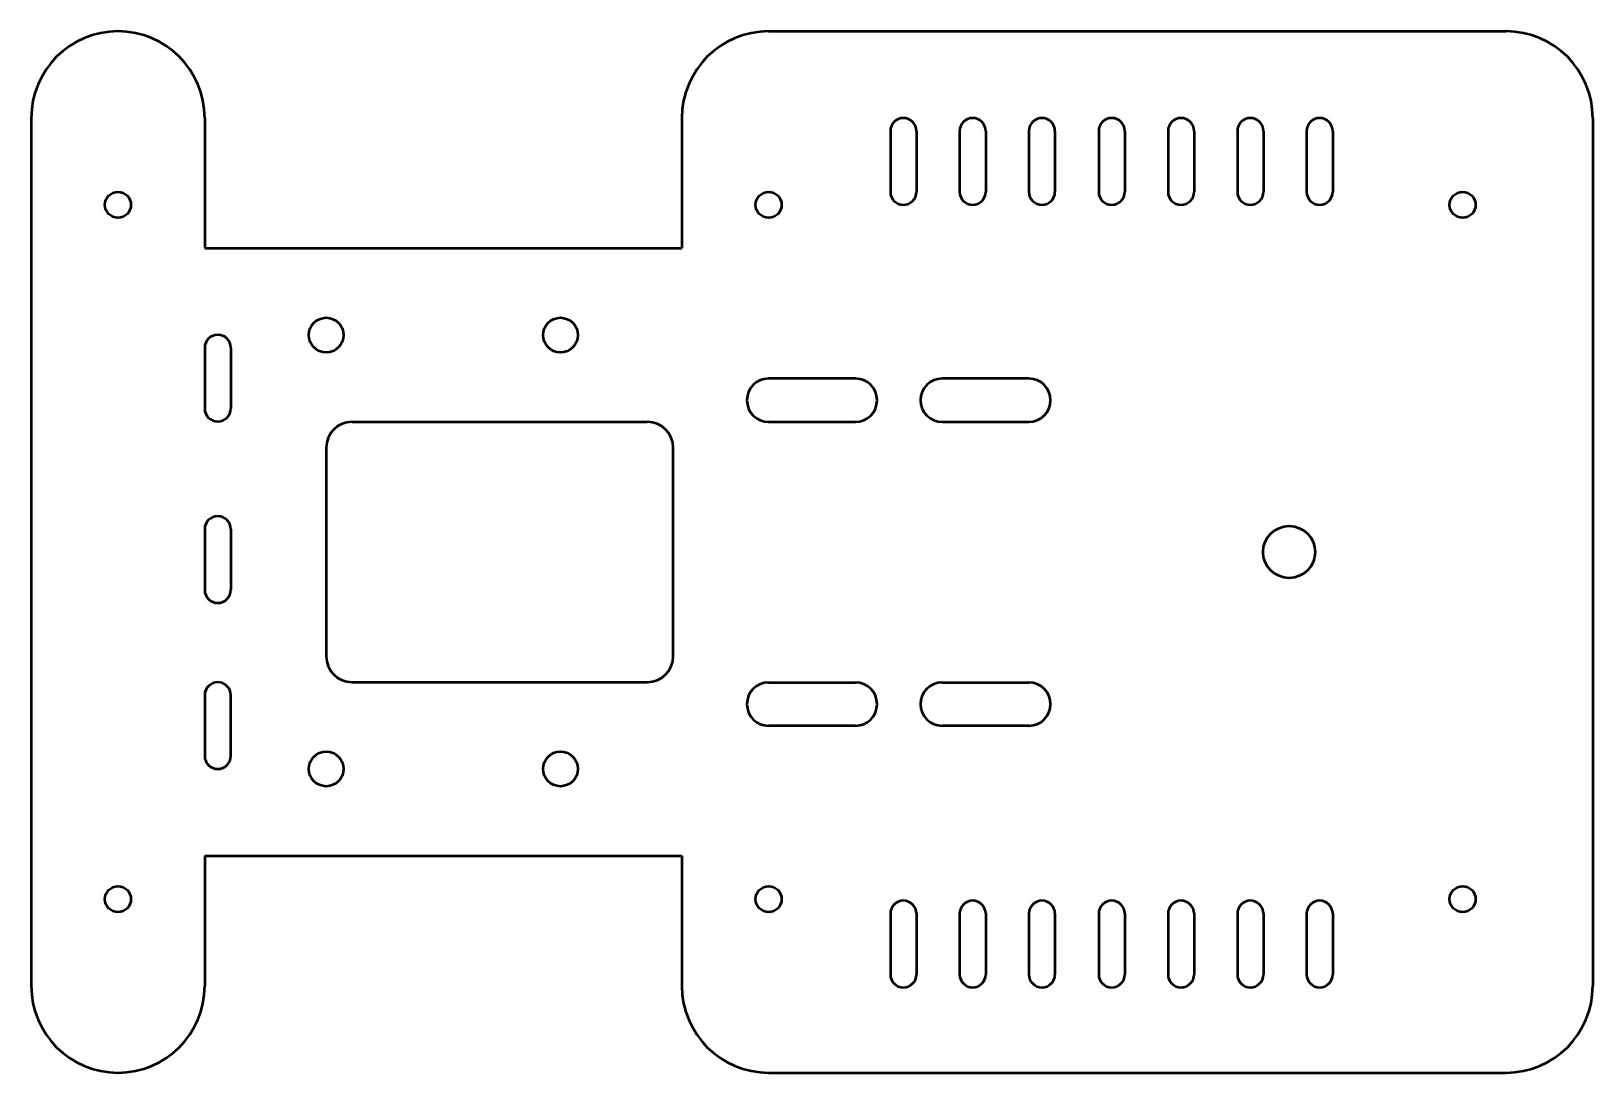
# Model space of a CAD drawing. Header units: millimetres. Extents: x 65 to 245, y 45 to 165.
import ezdxf

# ---------------------------------------------------------------- set-up
doc = ezdxf.new("R2010")
doc.units = ezdxf.units.MM
doc.layers.add('粗实线', color=7, linetype='Continuous', lineweight=50)

msp = doc.modelspace()

# ---------------------------------------------------------------- linework, layer by layer
at = {"layer": '粗实线'}
for p, q in [((75, 165), (75, 165)), ((150, 165), (235, 165)), ((65, 155), (65, 55)), ((85, 155), (85, 140)), ((140, 155), (140, 140)), ((165.53, 155), (165.53, 155)), ((245, 155), (245, 55)), ((164.03, 153.5), (164.03, 146.5)), ((167.03, 153.5), (167.03, 146.5)), ((172.02, 153.5), (172.02, 146.5)), ((175.02, 153.5), (175.02, 146.5)), ((180.01, 153.5), (180.01, 146.5)), ((183.01, 153.5), (183.01, 146.5)), ((188.05, 153.5), (188.05, 146.5)), ((191.05, 153.5), (191.05, 146.5)), ((196.04, 153.5), (196.04, 146.5)), ((199.04, 153.5), (199.04, 146.5)), ((204.03, 153.5), (204.03, 146.5)), ((207.03, 153.5), (207.03, 146.5)), ((212.02, 153.5), (212.02, 146.5)), ((215.02, 153.5), (215.02, 146.5)), ((165.53, 145), (165.53, 145)), ((173.52, 145), (173.52, 145)), ((181.51, 145), (181.51, 145)), ((189.55, 145), (189.55, 145)), ((197.54, 145), (197.54, 145)), ((205.53, 145), (205.53, 145)), ((213.52, 145), (213.52, 145)), ((85, 140), (140, 140)), ((86.5, 130.03), (86.5, 130.03)), ((85, 128.53), (85, 121.53)), ((88, 128.53), (88, 121.53)), ((160, 124.98), (150, 124.98)), ((180, 124.98), (170, 124.98)), ((86.5, 120.03), (86.5, 120.03)), ((102, 120), (136, 120)), ((150, 119.98), (160, 119.98)), ((170, 119.98), (180, 119.98)), ((99, 117), (99, 93)), ((139, 93), (139, 117)), ((86.5, 109.13), (86.5, 109.13)), ((85, 107.63), (85, 100.63)), ((88, 107.63), (88, 100.63)), ((86.5, 99.13), (86.5, 99.13)), ((86.5, 90), (86.5, 90)), ((102, 90), (136, 90)), ((85, 88.5), (85, 81.5)), ((88, 81.5), (88, 88.5)), ((150, 89.98), (160, 89.98)), ((170, 89.98), (180, 89.98)), ((160, 84.98), (150, 84.98)), ((180, 84.98), (170, 84.98)), ((86.5, 80), (86.5, 80)), ((85, 70), (140, 70)), ((85, 70), (85, 55)), ((140, 70), (140, 55)), ((165.53, 64.83), (165.53, 64.83)), ((164.03, 63.33), (164.03, 56.33)), ((167.03, 63.33), (167.03, 56.33)), ((172.02, 63.33), (172.02, 56.33)), ((175.02, 63.33), (175.02, 56.33)), ((180.01, 63.33), (180.01, 56.33)), ((183.01, 63.33), (183.01, 56.33)), ((188.05, 63.33), (188.05, 56.33)), ((191.05, 63.33), (191.05, 56.33)), ((196.04, 63.33), (196.04, 56.33)), ((199.04, 63.33), (199.04, 56.33)), ((204.03, 63.33), (204.03, 56.33)), ((207.03, 63.33), (207.03, 56.33)), ((212.02, 63.33), (212.02, 56.33)), ((215.02, 63.33), (215.02, 56.33)), ((165.53, 54.83), (165.53, 54.83)), ((173.52, 54.83), (173.52, 54.83)), ((181.51, 54.83), (181.51, 54.83)), ((189.55, 54.83), (189.55, 54.83)), ((197.54, 54.83), (197.54, 54.83)), ((205.53, 54.83), (205.53, 54.83)), ((213.52, 54.83), (213.52, 54.83)), ((75, 45), (75, 45)), ((150, 45), (235, 45))]:
    msp.add_line(p, q, dxfattribs=at)
for centre, radius in [((75, 145), 1.5), ((150, 145), 1.5), ((230, 145), 1.5), ((99, 130), 2), ((126, 130), 2), ((210, 105), 3), ((99, 80), 2), ((126, 80), 2), ((75, 65), 1.5), ((150, 65), 1.5), ((230, 65), 1.5)]:
    msp.add_circle(centre, radius, dxfattribs=at)
for centre, radius, start, end in [((75, 155), 10, 90, 180), ((75, 155), 10, 0, 90), ((150, 155), 10, 90, 180), ((235, 155), 10, 0, 90), ((165.53, 153.5), 1.5, 90, 180), ((165.53, 153.5), 1.5, 0, 90), ((173.52, 153.5), 1.5, 90, 180), ((173.52, 153.5), 1.5, 0, 90), ((181.51, 153.5), 1.5, 90, 180), ((181.51, 153.5), 1.5, 0, 90), ((189.55, 153.5), 1.5, 90, 180), ((189.55, 153.5), 1.5, 0, 90), ((197.54, 153.5), 1.5, 90, 180), ((197.54, 153.5), 1.5, 0, 90), ((205.53, 153.5), 1.5, 90, 180), ((205.53, 153.5), 1.5, 0, 90), ((213.52, 153.5), 1.5, 90, 180), ((213.52, 153.5), 1.5, 0, 90), ((165.53, 146.5), 1.5, 180, 270), ((165.53, 146.5), 1.5, 270, 0), ((173.52, 146.5), 1.5, 180, 270), ((173.52, 146.5), 1.5, 270, 0), ((181.51, 146.5), 1.5, 180, 270), ((181.51, 146.5), 1.5, 270, 0), ((189.55, 146.5), 1.5, 180, 270), ((189.55, 146.5), 1.5, 270, 0), ((197.54, 146.5), 1.5, 180, 270), ((197.54, 146.5), 1.5, 270, 0), ((205.53, 146.5), 1.5, 180, 270), ((205.53, 146.5), 1.5, 270, 0), ((213.52, 146.5), 1.5, 180, 270), ((213.52, 146.5), 1.5, 270, 0), ((86.5, 128.53), 1.5, 90, 180), ((86.5, 128.53), 1.5, 0, 90), ((150, 122.48), 2.5, 90, 270), ((160, 122.48), 2.5, 270, 90), ((170, 122.48), 2.5, 90, 270), ((180, 122.48), 2.5, 270, 90), ((86.5, 121.53), 1.5, 180, 270), ((86.5, 121.53), 1.5, 270, 0), ((102, 117), 3, 90, 180), ((136, 117), 3, 0, 90), ((86.5, 107.63), 1.5, 90, 180), ((86.5, 107.63), 1.5, 0, 90), ((86.5, 100.63), 1.5, 180, 270), ((86.5, 100.63), 1.5, 270, 0), ((102, 93), 3, 180, 270), ((136, 93), 3, 270, 0), ((86.5, 88.5), 1.5, 90, 180), ((86.5, 88.5), 1.5, 0, 90), ((150, 87.48), 2.5, 90, 270), ((160, 87.48), 2.5, 270, 90), ((170, 87.48), 2.5, 90, 270), ((180, 87.48), 2.5, 270, 90), ((86.5, 81.5), 1.5, 180, 270), ((86.5, 81.5), 1.5, 270, 0), ((165.53, 63.33), 1.5, 90, 180), ((165.53, 63.33), 1.5, 0, 90), ((173.52, 63.33), 1.5, 90, 180), ((173.52, 63.33), 1.5, 0, 90), ((181.51, 63.33), 1.5, 90, 180), ((181.51, 63.33), 1.5, 0, 90), ((189.55, 63.33), 1.5, 90, 180), ((189.55, 63.33), 1.5, 0, 90), ((197.54, 63.33), 1.5, 90, 180), ((197.54, 63.33), 1.5, 0, 90), ((205.53, 63.33), 1.5, 90, 180), ((205.53, 63.33), 1.5, 0, 90), ((213.52, 63.33), 1.5, 90, 180), ((213.52, 63.33), 1.5, 0, 90), ((165.53, 56.33), 1.5, 180, 270), ((165.53, 56.33), 1.5, 270, 0), ((173.52, 56.33), 1.5, 180, 270), ((173.52, 56.33), 1.5, 270, 0), ((181.51, 56.33), 1.5, 180, 270), ((181.51, 56.33), 1.5, 270, 0), ((189.55, 56.33), 1.5, 180, 270), ((189.55, 56.33), 1.5, 270, 0), ((197.54, 56.33), 1.5, 180, 270), ((197.54, 56.33), 1.5, 270, 0), ((205.53, 56.33), 1.5, 180, 270), ((205.53, 56.33), 1.5, 270, 0), ((213.52, 56.33), 1.5, 180, 270), ((213.52, 56.33), 1.5, 270, 0), ((75, 55), 10, 180, 270), ((75, 55), 10, 270, 0), ((150, 55), 10, 180, 270), ((235, 55), 10, 270, 0)]:
    msp.add_arc(centre, radius, start, end, dxfattribs=at)

doc.saveas('drawing.dxf')
